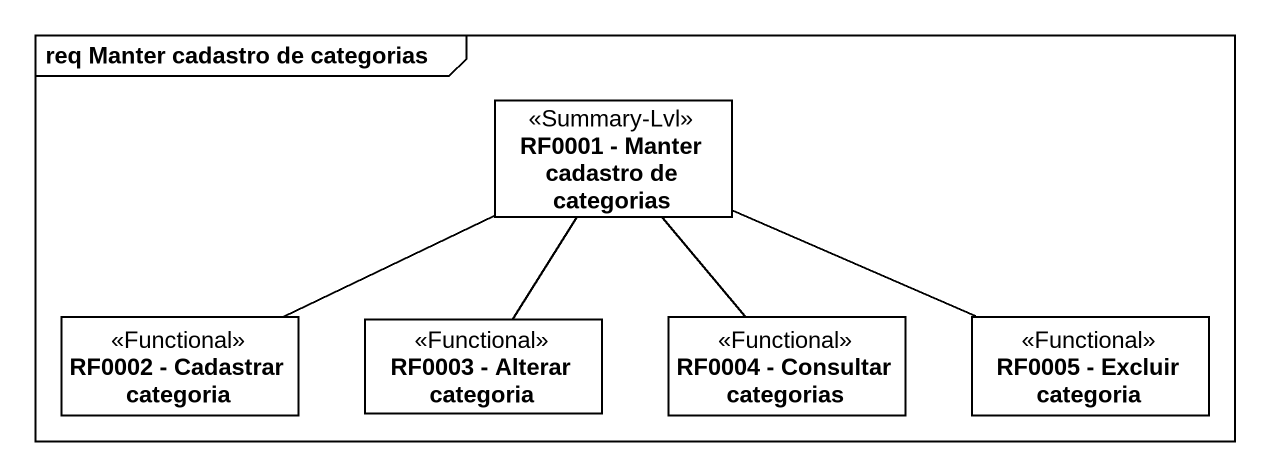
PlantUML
@startuml
mainframe req Manter cadastro de categorias
hide circle
hide empty members
class "RF0001 - Manter cadastro de categorias" as RF0001_Manter_cadastro_de <<Summary-Lvl>>
class "RF0002 - Cadastrar categoria" as RF0002_Cadastrar_categoria <<Functional>>
class "RF0003 - Alterar categoria" as RF0003_Alterar_categoria <<Functional>>
class "RF0004 - Consultar categorias" as RF0004_Consultar_categorias <<Functional>>
class "RF0005 - Excluir categoria" as RF0005_Excluir_categoria <<Functional>>
RF0002_Cadastrar_categoria -right- RF0001_Manter_cadastro_de
RF0003_Alterar_categoria -up- RF0001_Manter_cadastro_de
RF0004_Consultar_categorias -up- RF0001_Manter_cadastro_de
RF0005_Excluir_categoria -left- RF0001_Manter_cadastro_de
@enduml
